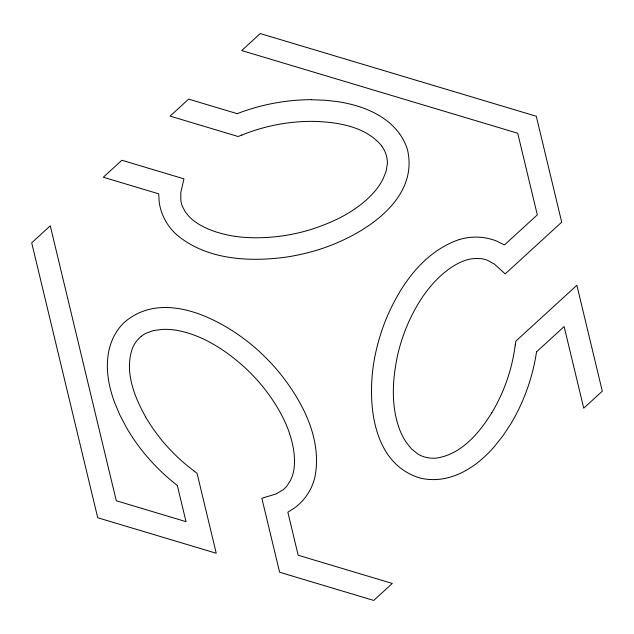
<?xml version="1.0" encoding="UTF-8"?>
<svg xmlns="http://www.w3.org/2000/svg" width="634" height="634" viewBox="0 0 634 634"><rect width="100%" height="100%" fill="white"/><g stroke="black" fill="none" stroke-linecap="round" stroke-linejoin="round"><path stroke-width="0.95" d="M515.291 345.047L515.791 341.203L576.869 285.284L602.3 391.194L583.74 408.185L564.141 326.581L536.626 351.767M491.826 412.734C479.256 432.99 461.433 454.309 436.501 458.105A31.114 30.432 6.5 0 1 422.783 456.393L420.833 455.6A26.731 26.145 6.5 0 1 417.917 454.079L411.418 448.824L406.148 442.215A66.744 65.286 6.5 0 1 400.062 430.629C390.695 406.663 392.327 379.711 397.653 355A188.821 184.7 6.5 0 1 405.736 329.022C410.903 316.136 417.465 303.797 425.644 292.575A120.072 117.448 6.5 0 1 432.562 284.024C441.193 274.49 451.305 265.82 463.383 261.042A43.175 42.232 6.5 0 1 470.705 258.989L475.262 258.426L481.626 258.712A27.127 26.533 6.5 0 1 487.451 260.273L494.449 264.172L505.211 273.888L561.708 222.169L536.277 116.252L260.257 33.562L241.697 50.554L517.716 133.243L537.315 214.855L504.45 244.946L496.913 241.182A55.316 54.112 6.5 0 0 459.19 239.597M141.224 336.369L142.888 335.109A26.731 26.145 6.5 0 1 145.677 333.405L153.547 330.544L162.011 329.418A66.744 65.286 6.5 0 1 175.277 330.1C201.129 334.253 224.087 349.16 243.401 366.198A188.821 184.7 6.5 0 1 262.381 386.154C271.178 396.979 278.849 408.748 284.761 421.404A120.072 117.448 6.5 0 1 288.898 431.58C293.019 443.618 295.729 456.551 293.954 469.295A43.175 42.232 6.5 0 1 292.139 476.538L290.38 480.683L286.972 485.929A27.127 26.533 6.5 0 1 282.701 490.082L275.782 494.044L261.85 498.261L279.618 572.24L373.743 600.438L392.303 583.446L298.178 555.249L287.844 512.217L294.905 507.723A55.316 54.112 6.5 0 0 315.011 476.554C322.167 438.696 302.466 401.322 279.459 372.721A213.666 208.998 6.5 0 0 257.832 350.119C225.371 320.931 163.643 287.004 123.448 323.142A54.968 53.771 6.5 0 0 113.232 337.819C105.062 355.167 106.298 375.399 111.592 393.397A140.32 137.253 6.5 0 0 114.397 401.988L119.834 414.977L126.404 427.459A194.979 190.715 6.5 0 0 132.601 437.436M241.823 135.026L238.17 136.516L170.078 116.117L188.639 99.126L237.005 113.613M459.182 239.581C422.664 252.031 399.079 286.972 385.242 321.2A213.666 208.998 6.5 0 0 376.144 350.737C366.175 392.914 368.631 462.654 420.041 478.012A54.968 53.771 6.5 0 0 438.181 479.391C457.526 477.727 474.803 466.767 488.196 453.231A140.32 137.253 6.5 0 0 494.377 446.59L503.127 435.55L510.861 423.789A194.979 190.715 6.5 0 0 516.567 413.598A206.85 202.333 6.5 0 0 536.538 351.751M311.342 99.736L325.654 100.275L337.51 101.622A144.393 141.239 6.5 0 1 349.239 103.881C368.457 108.366 387.731 117.448 399.602 133.782M193.893 470.919L197.047 473.289L216.249 553.252L97.723 517.748L31.7 242.806L50.26 225.815L116.284 500.757L186.016 521.647L177.369 485.62M381.597 145.765C365.287 126.237 337.581 122.045 313.545 121.371A182.497 178.511 6.5 0 0 241.855 135.097M145.63 416.903C134.123 396.298 123.844 370.51 132.902 347.123A31.114 30.432 6.5 0 1 141.216 336.361M177.425 485.549A206.85 202.333 6.5 0 1 132.554 437.468M193.941 470.864A182.497 178.511 6.5 0 1 145.606 416.918M381.581 145.78A31.114 30.432 6.5 0 1 387.002 158.246L387.279 160.291A26.731 26.145 6.5 0 1 387.406 163.517L386.035 171.632L382.841 179.367A67.434 65.96 6.5 0 1 374.71 191.413C357.98 210.718 333.936 222.249 309.955 229.801A188.821 184.7 6.5 0 1 282.883 235.832C268.895 237.837 254.678 238.392 240.595 237.021A120.072 117.448 6.5 0 1 229.54 235.396C216.836 232.813 204.085 228.605 193.663 220.664A43.175 42.232 6.5 0 1 188.155 215.473L185.358 211.891L182.402 206.359A27.127 26.533 6.5 0 1 180.848 200.645L180.761 192.776L183.939 178.843L121.871 160.251L103.31 177.243L158.706 193.838L159.182 202.088A55.316 54.112 6.5 0 0 176.799 234.849C206.732 259.956 249.281 262.159 286.306 257.079A213.666 208.998 6.5 0 0 317.024 250.145C357.996 237.774 419.684 202.436 407.511 149.846A54.968 53.771 6.5 0 0 399.586 133.79M237.045 113.716A206.129 201.62 6.5 0 1 311.342 99.649M515.212 345.039A182.497 178.511 6.5 0 1 491.849 412.75"/></g></svg>
